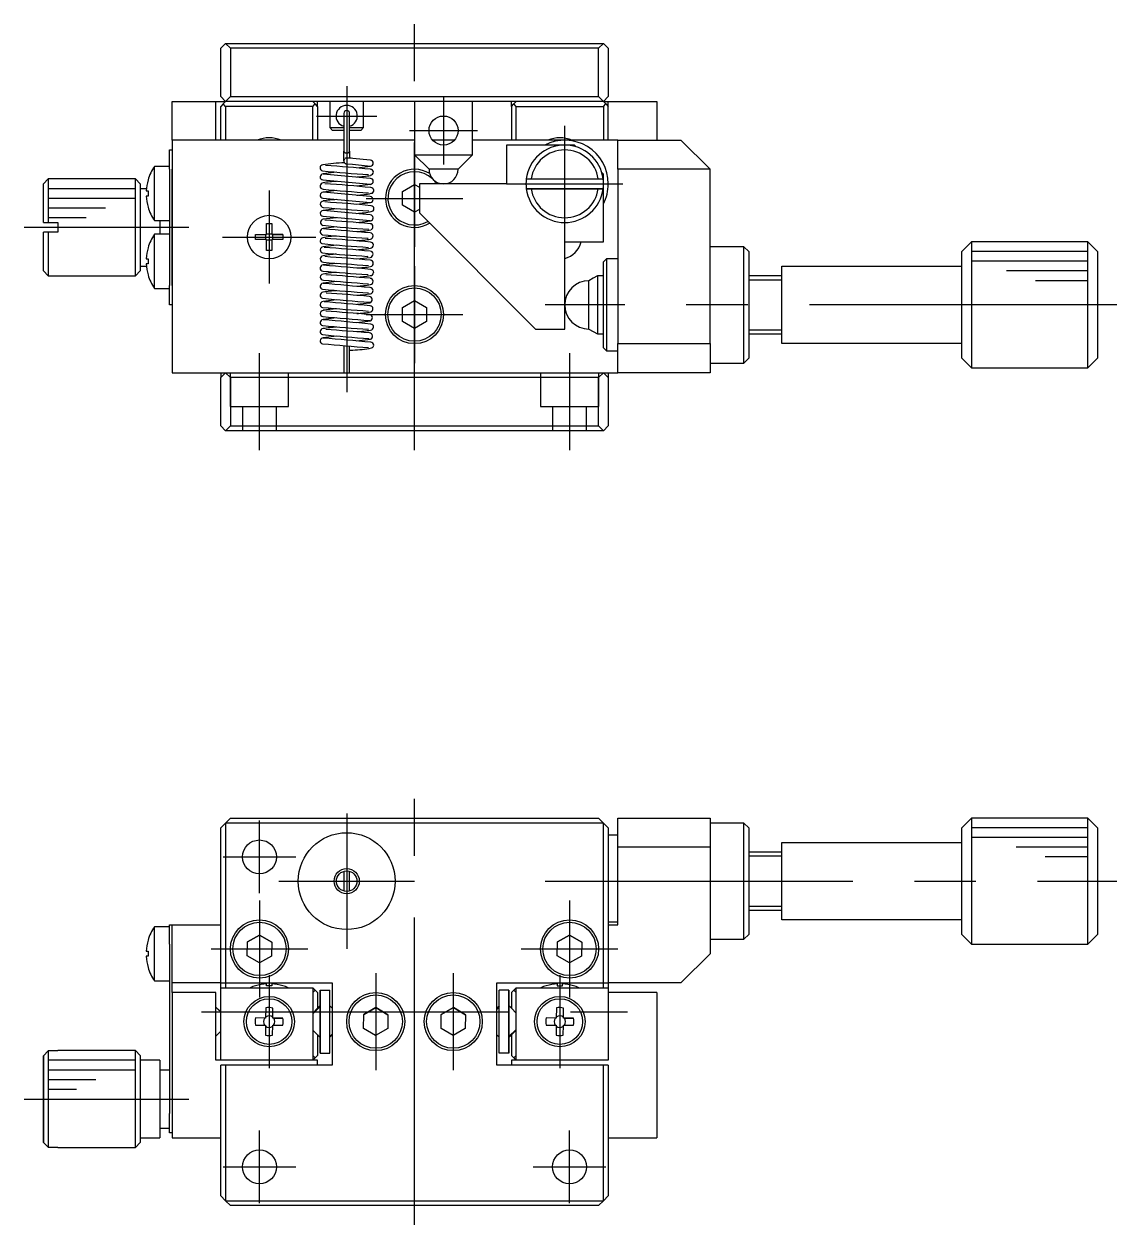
# Model space of a CAD drawing. Extents: x -105 to 276, y -94 to 114.
# Drawn here: x -40.3 to 72.5, y -94 to 30 of the extents above; entities that cross this region are included whole.
import ezdxf

# ---------------------------------------------------------------- set-up
doc = ezdxf.new("R2010")
doc.units = 0
doc.linetypes.add('CENTER', pattern=[50.8, 31.75, -6.35, 6.35, -6.35])
doc.linetypes.add('DASHED', pattern=[19.05, 12.7, -6.35])
doc.layers.get('0').update_dxf_attribs({"linetype": 'CONTINUOUS'})
doc.layers.add('CENTER', color=1, linetype='CENTER')

msp = doc.modelspace()

# ---------------------------------------------------------------- linework, layer by layer
at = {"color": 7, "linetype": 'CONTINUOUS'}
for p, q in [((-19.5, 28), (-20, 27.5)), ((-20, 22.5), (-20, 27.5)), ((-19.5, 28), (19.5, 28)), ((-19, 27.5), (-19.5, 28)), ((19, 27.5), (-19, 27.5)), ((-19, 27.5), (-19, 22.5)), ((19.5, 28), (19, 27.5)), ((19, 22.5), (19, 27.5)), ((20, 27.5), (19.5, 28)), ((20, 27.5), (20, 22.5)), ((-20, 22.5), (-19.5, 22)), ((-19.5, 22), (-19, 22.5)), ((-19, 22.5), (19, 22.5)), ((19, 22.5), (19.5, 22)), ((19.5, 22), (20, 22.5)), ((-25, 22), (-20.5, 22)), ((-25, 18), (-25, 22)), ((-20.5, 18), (-20.5, 22)), ((-20.5, 22), (-19.5, 22)), ((-19.75, 21.75), (-20, 21.5)), ((-20, 18), (-20, 21.5)), ((-19.5, 22), (-19.75, 21.75)), ((-19.5, 21.5), (-19.75, 21.75)), ((19.5, 22), (-19.5, 22)), ((-10.5, 21.5), (-19.5, 21.5)), ((-19.5, 21.5), (-19.5, 18)), ((-10.25, 21.75), (-10.5, 22)), ((-10.5, 21.5), (-10.25, 21.75)), ((-10.5, 18), (-10.5, 21.5)), ((-10, 21.5), (-10.25, 21.75)), ((-10, 21.5), (-10, 22)), ((-10, 21.5), (-10, 18)), ((-8.75, 22), (-8.75, 19.3)), ((-5.25, 19.3), (-5.25, 22)), ((0, 22), (0, 16.5)), ((6, 16.5), (6, 22)), ((10, 21.5), (10, 22)), ((10, 21.5), (10.25, 21.75)), ((10, 21.5), (10, 18)), ((10.25, 21.75), (10.5, 22)), ((10.5, 21.5), (10.25, 21.75)), ((10.5, 21.5), (19.5, 21.5)), ((10.5, 18), (10.5, 21.5)), ((19.5, 22), (20, 22)), ((19.5, 22), (19.75, 21.75)), ((19.5, 21.5), (19.75, 21.75)), ((19.5, 21.5), (19.5, 18)), ((19.75, 21.75), (20, 21.5)), ((20, 21.5), (20, 22)), ((20, 22), (25, 22)), ((20, 18), (20, 21.5)), ((20, 18), (20, 21.5)), ((25, 22), (25, 18)), ((-7.3, 20.77), (-7.3, 16.87)), ((-6.7, 16.87), (-6.7, 20.77)), ((-8.75, 19.3), (-8.45, 19)), ((-8.75, 19.3), (-7.3, 19.3)), ((-7.3, 19), (-8.45, 19)), ((-6.7, 19.3), (-5.25, 19.3)), ((-5.55, 19), (-6.7, 19)), ((-5.55, 19), (-5.25, 19.3)), ((-7.3, 18), (-25, 18)), ((-25, 18), (-25, 15)), ((0, 18), (-6.7, 18)), ((4.12, 18), (1.88, 18)), ((15.5, 18), (6, 18)), ((13.44, 17.5), (9.5, 17.5)), ((15.5, 17.5), (9.5, 17.5)), ((9.5, 17.5), (9.5, 13.5)), ((15.5, 17.5), (13.44, 17.5)), ((21, 18), (15.5, 18)), ((16.5, 17.5), (15.5, 17.5)), ((16.5, 17.5), (15.5, 17.5)), ((16.68, 17.32), (16.5, 17.5)), ((16.68, 17.32), (16.5, 17.5)), ((21, 15), (21, 18)), ((21, 18), (27.5, 18)), ((27.5, 18), (30.5, 15)), ((-25.3, 15), (-25.3, 17)), ((-25.3, 17), (-25, 17)), ((-7.3, 16.87), (-7.3, 16.85)), ((-7.3, 15.88), (-7.3, 16.87)), ((-7.3, 16.85), (-7.29, 16.84)), ((-7.29, 16.84), (-7.29, 16.82)), ((-7.29, 16.82), (-7.28, 16.81)), ((-7.28, 16.81), (-7.27, 16.8)), ((-7.27, 16.8), (-7.26, 16.79)), ((-7.26, 16.79), (-7.25, 16.77)), ((-7.25, 16.77), (-7.24, 16.76)), ((-7.24, 16.76), (-7.23, 16.75)), ((-7.23, 16.75), (-7.21, 16.74)), ((-7.21, 16.74), (-7.19, 16.73)), ((-7.19, 16.73), (-7.17, 16.72)), ((-7.12, 16.14), (-7.18, 16.1)), ((-7.17, 16.72), (-7.15, 16.71)), ((-7.15, 16.71), (-7.13, 16.71)), ((-7.13, 16.71), (-7.11, 16.7)), ((-7.03, 16.16), (-7.12, 16.14)), ((-7.11, 16.7), (-7.09, 16.7)), ((-7.09, 16.7), (-7.07, 16.69)), ((-7.07, 16.69), (-7.04, 16.69)), ((-7.04, 16.69), (-7.02, 16.69)), ((-7.02, 16.69), (-7, 16.69)), ((-7, 16.69), (-6.97, 16.69)), ((-6.97, 16.69), (-6.95, 16.69)), ((-6.95, 16.69), (-6.93, 16.69)), ((-6.93, 16.69), (-6.9, 16.7)), ((-6.9, 16.7), (-6.88, 16.7)), ((-6.88, 16.7), (-6.86, 16.71)), ((-6.86, 16.71), (-6.84, 16.71)), ((-6.84, 16.71), (-6.82, 16.72)), ((-6.82, 16.72), (-6.8, 16.73)), ((-6.8, 16.73), (-6.79, 16.74)), ((-6.79, 16.74), (-6.77, 16.75)), ((-6.77, 16.75), (-6.75, 16.76)), ((-6.75, 16.76), (-6.74, 16.77)), ((-6.74, 16.77), (-6.73, 16.79)), ((-6.73, 16.79), (-6.72, 16.8)), ((-6.72, 16.8), (-6.71, 16.81)), ((-6.71, 16.82), (-6.7, 16.84)), ((-6.71, 16.81), (-6.71, 16.82)), ((-6.7, 16.85), (-6.7, 16.87)), ((-6.7, 16.87), (-6.7, 16.15)), ((-6.7, 16.84), (-6.7, 16.85)), ((-4.56, 15.93), (-6.36, 16.12)), ((0, 16.5), (3, 16.5)), ((0, 16.5), (1.5, 15)), ((3, 16.5), (6, 16.5)), ((4.5, 15), (6, 16.5)), ((-26.84, 9.7), (-26.84, 15.3)), ((-25.3, 15.3), (-26.84, 15.3)), ((-25.3, 15), (-25.3, 3)), ((-25, 15), (-25, 3)), ((-25, 3), (-25, 15)), ((-7.3, 15.88), (-7.18, 16.1)), ((-7.3, 15.88), (-7.3, 15.86)), ((-7.3, 15.87), (-7.3, 15.88)), ((-7.3, 15.86), (-7.3, 15.84)), ((-7.3, 15.84), (-7.29, 15.81)), ((-7.29, 15.81), (-7.29, 15.79)), ((-7.29, 15.79), (-7.28, 15.76)), ((-7.28, 15.76), (-7.27, 15.74)), ((-7.27, 15.74), (-7.26, 15.72)), ((-7.26, 15.72), (-7.25, 15.7)), ((-7.25, 15.7), (-7.23, 15.68)), ((-7.23, 15.68), (-7.22, 15.66)), ((-7.22, 15.66), (-7.2, 15.64)), ((-7.2, 15.64), (-7.18, 15.63)), ((-7.18, 15.63), (-7.16, 15.61)), ((-7.16, 15.61), (-7.14, 15.6)), ((-7.14, 15.6), (-7.12, 15.59)), ((-7.12, 15.59), (-7.1, 15.58)), ((-7.1, 15.58), (-7.07, 15.58)), ((-7.07, 15.58), (-7.05, 15.57)), ((-7.05, 15.57), (-7.03, 15.57)), ((-7.03, 15.57), (-7, 15.57)), ((-7.01, 15.57), (-6.39, 15.52)), ((-6.39, 15.52), (-4.55, 15.34)), ((-5.96, 15.16), (-4.54, 15.32)), ((3, 15), (1.5, 15)), ((4.5, 15), (3, 15)), ((21, 15), (21, -3)), ((30.5, 15), (21, 15)), ((30.5, -3), (30.5, 15)), ((-37.8, 14), (-38.3, 13.5)), ((-37.8, 14), (-37.8, 9.5)), ((-28.8, 14), (-37.8, 14)), ((-28.8, 9), (-28.8, 14)), ((-28.3, 13.5), (-28.8, 14)), ((-27.5, 13.9), (-27.49, 13.9)), ((-9.45, 13.91), (-4.55, 13.46)), ((-8.04, 14.69), (-9.44, 14.52)), ((-4.56, 14.06), (-9.44, 14.51)), ((11.53, 14), (12.04, 14)), ((12.04, 14), (18.96, 14)), ((18.96, 14), (19.47, 14)), ((19.5, 14.5), (19.32, 14.68)), ((19.5, 14.5), (19.32, 14.68)), ((19.5, 13.5), (19.5, 14.5)), ((-38.3, 9.5), (-38.3, 13.5)), ((-28.8, 13), (-37.8, 13)), ((-28.3, 13.5), (-28.3, 9)), ((-27.67, 13), (-28.3, 13)), ((-27.69, 12.76), (-27.49, 12.76)), ((-27.49, 12.76), (-27.49, 12.24)), ((-8.04, 12.81), (-9.44, 12.64)), ((-4.56, 12.18), (-9.44, 12.63)), ((-5.96, 13.28), (-4.54, 13.45)), ((-1.25, 12.72), (0, 13.44)), ((-1.25, 11.28), (-1.25, 12.72)), ((0, 13.44), (0.5, 13.15)), ((3, 13.5), (0.5, 13.5)), ((9.5, 13.5), (0.5, 13.5)), ((0.5, 13.5), (0.5, 10.5)), ((9.5, 13.5), (3, 13.5)), ((11.53, 13), (19.47, 13)), ((12.04, 13), (11.53, 13)), ((18.96, 13), (12.04, 13)), ((19.47, 13), (18.96, 13)), ((19.5, 7.5), (19.5, 13.5)), ((-28.8, 12), (-37.8, 12)), ((-27.49, 12.24), (-27.69, 12.24)), ((-9.45, 12.03), (-4.55, 11.58)), ((-5.96, 11.4), (-4.54, 11.56)), ((0, 10.56), (-1.25, 11.28)), ((-31.9, 11), (-37.8, 11)), ((-33.9, 10), (-37.8, 10)), ((-27.49, 11.1), (-27.5, 11.1)), ((-9.45, 10.15), (-4.56, 9.7)), ((-8.04, 10.93), (-9.44, 10.76)), ((-4.56, 10.3), (-9.44, 10.75)), ((0.5, 10.85), (0, 10.56)), ((0.5, 10.5), (12.5, -1.5)), ((-38.3, 9.5), (-37.8, 9.5)), ((-37.8, 9.5), (-36.8, 9.5)), ((-36.8, 9.5), (-36.8, 8.5)), ((-28.8, 4), (-28.8, 9)), ((-28.3, 9), (-28.3, 4.5)), ((-26.84, 9.7), (-25.3, 9.7)), ((-26.3, 9.7), (-26.3, 8.3)), ((-15.26, 8.26), (-15.26, 9.4)), ((-15.26, 9.4), (-14.74, 9.4)), ((-14.74, 9.4), (-14.74, 8.26)), ((-8.04, 9.05), (-9.44, 8.88)), ((-5.96, 9.52), (-4.54, 9.68)), ((-38.3, 4.5), (-38.3, 8.5)), ((-37.8, 8.5), (-38.3, 8.5)), ((-37.8, 8.5), (-37.8, 4)), ((-36.8, 8.5), (-37.8, 8.5)), ((-26.84, 2.7), (-26.84, 8.3)), ((-25.3, 8.3), (-26.84, 8.3)), ((-16.4, 8.26), (-15.33, 8.26)), ((-16.4, 7.74), (-16.4, 8.26)), ((-16.4, 8.26), (-15.26, 8.26)), ((-15.26, 7.74), (-16.4, 7.74)), ((-15.33, 7.74), (-15.33, 8.26)), ((-15.33, 8.26), (-15.26, 8.26)), ((-15.26, 8.33), (-14.74, 8.33)), ((-15.26, 6.6), (-15.26, 7.74)), ((-14.74, 7.67), (-15.26, 7.67)), ((-14.74, 8.26), (-14.67, 8.26)), ((-14.74, 8.26), (-13.6, 8.26)), ((-13.6, 7.74), (-14.74, 7.74)), ((-14.74, 7.74), (-14.74, 6.6)), ((-14.67, 8.26), (-14.67, 7.74)), ((-13.6, 8.26), (-14.67, 8.26)), ((-13.6, 8.26), (-13.6, 7.74)), ((-4.86, 7.89), (-4.78, 7.9)), ((15.5, -1.5), (15.5, 7.5)), ((15.5, 7.5), (19.5, 7.5)), ((57.5, 7.5), (56.5, 6.5)), ((69.5, 7.5), (57.5, 7.5)), ((57.5, 7.5), (57.5, -5.5)), ((69.5, -5.5), (69.5, 7.5)), ((70.5, 6.5), (69.5, 7.5)), ((-27.5, 6.9), (-27.49, 6.9)), ((-14.74, 6.6), (-15.26, 6.6)), ((-8.04, 7.17), (-9.44, 7)), ((34, 7), (30.5, 7)), ((34, -5), (34, 7)), ((34.5, 6.5), (34, 7)), ((34.5, 6.5), (34.5, -4.5)), ((56.5, -4.5), (56.5, 6.5)), ((69.5, 6.5), (57.5, 6.5)), ((70.5, 6.5), (70.5, -4.5)), ((-28.3, 5), (-27.67, 5)), ((-27.69, 5.76), (-27.49, 5.76)), ((-27.49, 5.24), (-27.69, 5.24)), ((-27.49, 5.76), (-27.49, 5.24)), ((-8.04, 5.29), (-9.44, 5.12)), ((-4.87, 6.01), (-4.78, 6.02)), ((19.8, 5.75), (19.5, 5.45)), ((19.5, -3.45), (19.5, 5.45)), ((19.8, 5.75), (19.8, -3.75)), ((21, 5.75), (19.8, 5.75)), ((37.9, 5), (56.5, 5)), ((37.9, -3), (37.9, 5)), ((69.5, 5.5), (57.5, 5.5)), ((-38.3, 4.5), (-37.8, 4)), ((-37.8, 4), (-28.8, 4)), ((-28.8, 4), (-28.3, 4.5)), ((-27.49, 4.1), (-27.5, 4.1)), ((-4.88, 4.13), (-4.78, 4.14)), ((18.43, 3.75), (18, 3.5)), ((18.87, 4), (18.43, 3.75)), ((18.87, 4), (18.87, -2)), ((19.5, 4), (18.87, 4)), ((37.9, 4), (34.5, 4)), ((69.5, 4.5), (61.1, 4.5)), ((-26.84, 2.7), (-25.3, 2.7)), ((-25.3, 1), (-25.3, 3)), ((-25, 3), (-25, -6)), ((-8.04, 3.41), (-9.44, 3.24)), ((18, -1.5), (18, 3.5)), ((69.5, 3.5), (64.1, 3.5)), ((-8.04, 1.53), (-9.44, 1.36)), ((-1.25, 0.72), (0, 1.44)), ((0, 1.44), (1.25, 0.72)), ((-25, 1), (-25.3, 1)), ((-5.96, 1.06), (-4.63, 1.2)), ((-1.25, -0.72), (-1.25, 0.72)), ((1.25, 0.72), (1.25, -0.72)), ((-8.04, -0.35), (-9.44, -0.52)), ((-5.96, -0.82), (-4.55, -0.66)), ((0, -1.44), (-1.25, -0.72)), ((1.25, -0.72), (0, -1.44)), ((-8.04, -2.23), (-9.44, -2.39)), ((12.5, -1.5), (15.5, -1.5)), ((18, -1.5), (18.43, -1.75)), ((18.43, -1.75), (18.87, -2)), ((18.87, -2), (19.5, -2)), ((34.5, -2), (37.9, -2)), ((-7.3, -3.41), (-7.3, -3.4)), ((-7.3, -3.41), (-7.3, -6)), ((-6.7, -6), (-6.7, -3.41)), ((-6.7, -3.69), (-6.35, -3.67)), ((-5.96, -2.7), (-4.55, -2.54)), ((19.5, -3.45), (19.8, -3.75)), ((21, -6), (21, -3)), ((21, -3), (30.5, -3)), ((30.5, -3), (30.5, -6)), ((56.5, -3), (37.9, -3)), ((19.8, -3.75), (21, -3.75)), ((34, -5), (34.5, -4.5)), ((56.5, -4.5), (57.5, -5.5)), ((69.5, -5.5), (70.5, -4.5)), ((-25, -6), (-19.5, -6)), ((-20, -6.5), (-19.5, -6)), ((-20, -6), (-20, -6.5)), ((-19.5, -6), (19.5, -6)), ((-19, -6.5), (-19.5, -6)), ((19.5, -6), (19, -6.5)), ((19.5, -6), (20, -6.5)), ((19.5, -6), (21, -6)), ((20, -6), (20, -6.5)), ((30.5, -6), (21, -6)), ((30.5, -5), (34, -5)), ((57.5, -5.5), (69.5, -5.5)), ((-20, -11.5), (-20, -6.5)), ((19, -6.5), (-19, -6.5)), ((-19, -6.5), (-19, -11.5)), ((19, -11.5), (19, -6.5)), ((20, -6.5), (20, -11.5)), ((-19.5, -12), (-20, -11.5)), ((-19.5, -12), (-19, -11.5)), ((19.5, -12), (-19.5, -12)), ((-19, -11.5), (19, -11.5)), ((19, -11.5), (19.5, -12)), ((20, -11.5), (19.5, -12)), ((-19.5, -52.5), (-19, -52)), ((-19, -52), (19, -52)), ((19, -52), (19.5, -52.5)), ((21, -55), (21, -52)), ((21, -52), (30.5, -52)), ((30.5, -52), (30.5, -55)), ((57.5, -52), (56.5, -53)), ((57.5, -52), (57.5, -65)), ((69.5, -52), (57.5, -52)), ((69.5, -58.5), (69.5, -52)), ((70.5, -53), (69.5, -52)), ((-19.5, -52.5), (-20, -53)), ((-20, -69), (-20, -53)), ((-19.5, -52.5), (-19.5, -69)), ((19.5, -52.5), (-19.5, -52.5)), ((19.5, -69), (19.5, -52.5)), ((20, -53), (19.5, -52.5)), ((20, -53), (20, -69)), ((34, -52.5), (30.5, -52.5)), ((34, -58.5), (34, -52.5)), ((34.5, -53), (34, -52.5)), ((34.5, -53), (34.5, -55.5)), ((34.5, -53), (34.5, -58.5)), ((56.5, -64), (56.5, -53)), ((69.5, -53), (57.5, -53)), ((70.5, -53), (70.5, -64)), ((70.5, -53), (70.5, -58.5)), ((21, -53.75), (20, -53.75)), ((37.9, -54.5), (56.5, -54.5)), ((37.9, -62.5), (37.9, -54.5)), ((69.5, -54), (57.5, -54)), ((30.5, -55), (21, -55)), ((21, -63), (21, -55)), ((30.5, -55), (30.5, -66)), ((37.9, -55.5), (34.5, -55.5)), ((69.5, -55), (62.1, -55)), ((69.5, -56), (65.1, -56)), ((-7.3, -57.49), (-7.3, -59.51)), ((-6.7, -59.51), (-6.7, -57.49)), ((34, -64.5), (34, -58.5)), ((34.5, -58.5), (34.5, -64)), ((69.5, -65), (69.5, -58.5)), ((70.5, -58.5), (70.5, -64)), ((34.5, -61.5), (37.9, -61.5)), ((34.5, -61.5), (34.5, -61.55)), ((34.5, -61.55), (34.5, -64)), ((-26.84, -68.8), (-26.84, -63.2)), ((-25.3, -63.2), (-26.84, -63.2)), ((-25.3, -65), (-25.3, -63)), ((-25.3, -63), (-25, -63)), ((-25, -63), (-20, -63)), ((-25, -69), (-25, -63)), ((21, -62.75), (20, -62.75)), ((20, -63), (21, -63)), ((56.5, -62.5), (37.9, -62.5)), ((-15.99, -64.06), (-17.24, -64.77)), ((-17.24, -64.77), (-15.99, -64.06)), ((-14.74, -64.79), (-15.99, -64.06)), ((-15.99, -64.06), (-14.74, -64.79)), ((16.01, -64.06), (14.76, -64.77)), ((14.76, -64.77), (16.01, -64.06)), ((17.26, -64.79), (16.01, -64.06)), ((16.01, -64.06), (17.26, -64.79)), ((34, -64.5), (34.5, -64)), ((56.5, -64), (57.5, -65)), ((69.5, -65), (70.5, -64)), ((-27.5, -64.6), (-27.49, -64.6)), ((-25.3, -65), (-25.3, -82.5)), ((-17.26, -66.21), (-17.24, -64.77)), ((-14.74, -64.79), (-14.76, -66.23)), ((14.74, -66.21), (14.76, -64.77)), ((17.26, -64.79), (17.24, -66.23)), ((30.5, -64.5), (34, -64.5)), ((57.5, -65), (69.5, -65)), ((-27.69, -65.74), (-27.49, -65.74)), ((-27.49, -66.26), (-27.69, -66.26)), ((-27.49, -65.74), (-27.49, -66.26)), ((-16.01, -66.94), (-17.26, -66.21)), ((-14.76, -66.23), (-16.01, -66.94)), ((15.99, -66.94), (14.74, -66.21)), ((17.24, -66.23), (15.99, -66.94)), ((27.5, -69), (30.5, -66)), ((-27.49, -67.4), (-27.5, -67.4)), ((-26.84, -68.8), (-25.3, -68.8)), ((-20, -69), (-25, -69)), ((-25, -70), (-25, -69)), ((-20, -69), (-19.5, -69)), ((-20, -69.5), (-20, -69)), ((-19.5, -69), (-8.5, -69)), ((-19.5, -69), (-19.5, -69.5)), ((-16.4, -69.31), (-16.4, -69.3)), ((-15.26, -69.31), (-15.26, -69.11)), ((-14.74, -69.31), (-15.26, -69.31)), ((-14.74, -69.11), (-14.74, -69.31)), ((-13.6, -69.3), (-13.6, -69.31)), ((-8.5, -69), (-8.5, -77.5)), ((8.5, -69), (19.5, -69)), ((8.5, -77.5), (8.5, -69)), ((13.6, -69.3), (13.6, -69.31)), ((14.74, -69.11), (14.74, -69.31)), ((14.74, -69.31), (15.26, -69.31)), ((15.26, -69.31), (15.26, -69.11)), ((16.4, -69.31), (16.4, -69.3)), ((19.5, -69), (20, -69)), ((19.5, -69.5), (19.5, -69)), ((27.5, -69), (20, -69)), ((20, -69), (20, -69.5)), ((-20.5, -70), (-25, -70)), ((-25, -70), (-25, -85)), ((-20.5, -77), (-20.5, -70)), ((-20, -77), (-20, -69.5)), ((-20, -69.5), (-10.5, -69.5)), ((-10.25, -69.75), (-10.5, -69.5)), ((-10.5, -69.5), (-10.5, -77)), ((-10.5, -70), (-10.25, -69.75)), ((-10.25, -69.75), (-10, -70)), ((-10, -70), (-10, -71.63)), ((-9.75, -69.75), (-9.75, -76.25)), ((-9.75, -71.38), (-9.75, -69.75)), ((-9.75, -69.75), (-8.75, -69.75)), ((-8.75, -76.25), (-8.75, -69.75)), ((8.75, -76.25), (8.75, -69.75)), ((9.75, -69.75), (8.75, -69.75)), ((9.75, -69.75), (9.75, -76.25)), ((9.75, -71.38), (9.75, -69.75)), ((10.25, -69.75), (10, -70)), ((10, -70), (10, -71.63)), ((10.25, -69.75), (10.5, -69.5)), ((10.5, -70), (10.25, -69.75)), ((10.5, -69.5), (20, -69.5)), ((10.5, -77), (10.5, -69.5)), ((20, -69.5), (20, -77)), ((25, -70), (20, -70)), ((25, -70), (25, -85)), ((-20.25, -71.75), (-20.5, -71.5)), ((-20, -72), (-20.25, -71.75)), ((-15.36, -71.59), (-15.37, -72.63)), ((-14.63, -72.63), (-14.62, -71.6)), ((-10.5, -72.2), (-9.75, -71.45)), ((-10.5, -72.2), (-9.75, -71.45)), ((-10.5, -72.13), (-10, -71.63)), ((-9.75, -71.38), (-10, -71.63)), ((-10, -71.55), (-9.92, -71.55)), ((-10, -71.55), (-9.92, -71.55)), ((-9.75, -75.25), (-9.75, -70.75)), ((-9.75, -70.75), (-9.75, -71.38)), ((-9.75, -71.38), (-9.75, -70.75)), ((-9.75, -70.75), (-9.75, -71.38)), ((-8.5, -71.63), (-8.75, -71.38)), ((-8.58, -71.55), (-8.5, -71.55)), ((-8.58, -71.55), (-8.5, -71.55)), ((-3.99, -71.56), (-5.24, -72.27)), ((-5.24, -72.27), (-3.99, -71.56)), ((-2.74, -72.29), (-3.99, -71.56)), ((-3.99, -71.56), (-2.74, -72.29)), ((4.01, -71.56), (2.76, -72.27)), ((2.76, -72.27), (4.01, -71.56)), ((5.26, -72.29), (4.01, -71.56)), ((4.01, -71.56), (5.26, -72.29)), ((8.75, -71.38), (8.5, -71.63)), ((8.75, -71.45), (8.5, -71.7)), ((8.75, -71.45), (8.5, -71.7)), ((8.58, -71.55), (8.5, -71.55)), ((8.58, -71.55), (8.5, -71.55)), ((9.75, -75.25), (9.75, -70.75)), ((9.75, -70.75), (9.75, -71.38)), ((9.75, -70.75), (9.75, -71.38)), ((9.75, -71.38), (9.75, -70.75)), ((10, -71.63), (9.75, -71.38)), ((10, -71.55), (9.92, -71.55)), ((10, -71.55), (9.92, -71.55)), ((10.5, -72.13), (10, -71.63)), ((14.64, -71.59), (14.63, -72.63)), ((15.37, -72.63), (15.38, -71.6)), ((-15.46, -72.63), (-16.4, -72.62)), ((-15.37, -72.63), (-16.4, -72.62)), ((-15.37, -72.63), (-15.46, -72.63)), ((-14.53, -72.63), (-14.63, -72.63)), ((-13.59, -72.64), (-14.63, -72.63)), ((-14.53, -72.63), (-13.59, -72.64)), ((-5.26, -73.71), (-5.24, -72.27)), ((-2.74, -72.29), (-2.76, -73.73)), ((2.74, -73.71), (2.76, -72.27)), ((5.26, -72.29), (5.24, -73.73)), ((14.54, -72.63), (13.6, -72.62)), ((14.63, -72.63), (13.6, -72.62)), ((14.63, -72.63), (14.54, -72.63)), ((15.47, -72.63), (15.37, -72.63)), ((16.41, -72.64), (15.37, -72.63)), ((15.47, -72.63), (16.41, -72.64)), ((-20.5, -74.5), (-20.25, -74.25)), ((-20.25, -74.25), (-20, -74)), ((-16.41, -73.36), (-15.37, -73.37)), ((-15.37, -73.37), (-15.38, -74.4)), ((-14.64, -74.41), (-14.63, -73.37)), ((-14.63, -73.37), (-13.6, -73.38)), ((-10, -74.37), (-10.5, -73.87)), ((-10, -74.37), (-9.75, -74.62)), ((-10, -74.37), (-10, -76.5)), ((-8.5, -74.3), (-8.75, -74.55)), ((-8.75, -74.62), (-8.5, -74.37)), ((-4.01, -74.44), (-5.26, -73.71)), ((-2.76, -73.73), (-4.01, -74.44)), ((3.99, -74.44), (2.74, -73.71)), ((5.24, -73.73), (3.99, -74.44)), ((8.5, -74.37), (8.75, -74.62)), ((9.75, -74.55), (10.5, -73.8)), ((9.75, -74.62), (10, -74.37)), ((10, -74.37), (10.5, -73.87)), ((10, -74.37), (10, -76.5)), ((13.59, -73.36), (14.63, -73.37)), ((14.63, -73.37), (14.62, -74.4)), ((15.36, -74.41), (15.37, -73.37)), ((15.37, -73.37), (16.4, -73.38)), ((-9.92, -74.45), (-10, -74.45)), ((-9.75, -74.62), (-9.75, -75.25)), ((-9.75, -76.25), (-9.75, -74.62)), ((-9.75, -75.25), (-9.75, -74.62)), ((-9.75, -74.62), (-9.75, -75.25)), ((-8.5, -74.45), (-8.58, -74.45)), ((8.5, -74.45), (8.58, -74.45)), ((9.75, -74.62), (9.75, -75.25)), ((9.75, -76.25), (9.75, -74.62)), ((9.75, -74.62), (9.75, -75.25)), ((9.75, -75.25), (9.75, -74.62)), ((9.92, -74.45), (10, -74.45)), ((-37.8, -76.03), (-38.3, -76.53)), ((-38.3, -76.53), (-38.3, -85.47)), ((-38.3, -85.47), (-38.3, -76.53)), ((-37.8, -76.03), (-37.8, -85.97)), ((-36.8, -76.03), (-37.8, -76.03)), ((-28.8, -76), (-36.8, -76)), ((-36.8, -76), (-36.8, -76.03)), ((-36.8, -76), (-36.8, -76.03)), ((-28.8, -86), (-28.8, -76)), ((-28.3, -76.5), (-28.8, -76)), ((-28.3, -76.5), (-28.3, -85.5)), ((-10.25, -76.75), (-10.5, -76.5)), ((-10.5, -77), (-10.25, -76.75)), ((-10, -76.5), (-10.25, -76.75)), ((-9.75, -76.25), (-8.75, -76.25)), ((9.75, -76.25), (8.75, -76.25)), ((10, -76.5), (10.25, -76.75)), ((10.25, -76.75), (10.5, -76.5)), ((10.5, -77), (10.25, -76.75)), ((-28.8, -77), (-37.8, -77)), ((-28.8, -78), (-37.8, -78)), ((-26.3, -77), (-28.3, -77)), ((-26.3, -77), (-26.3, -81)), ((-25.3, -78), (-26.3, -78)), ((-20, -77), (-20.5, -77)), ((-10.5, -77), (-20, -77)), ((-20, -91), (-20, -77.5)), ((-19.5, -77.5), (-20, -77.5)), ((-19.5, -77.5), (-19.5, -91.5)), ((-8.5, -77.5), (-19.5, -77.5)), ((-10, -77), (-10.5, -77)), ((-10, -77.5), (-10, -77)), ((19.5, -77.5), (8.5, -77.5)), ((10.5, -77), (10, -77)), ((10, -77), (10, -77.5)), ((20, -77), (10.5, -77)), ((19.5, -91.5), (19.5, -77.5)), ((20, -77.5), (19.5, -77.5)), ((20, -77.5), (20, -91)), ((-32.9, -79), (-37.8, -79)), ((-34.9, -80), (-37.8, -80)), ((-26.3, -81), (-26.3, -85)), ((-25.3, -84.5), (-25.3, -82.5)), ((-26.3, -84), (-25.3, -84)), ((-38.3, -85.47), (-37.8, -85.97)), ((-28.8, -86), (-28.3, -85.5)), ((-28.3, -85), (-26.3, -85)), ((-25, -84.5), (-25.3, -84.5)), ((-25, -85), (-20, -85)), ((20, -85), (25, -85)), ((-37.8, -85.97), (-36.8, -85.97)), ((-36.8, -85.97), (-36.8, -86)), ((-36.8, -85.97), (-36.8, -86)), ((-36.8, -86), (-28.8, -86)), ((-20, -91), (-19.5, -91.5)), ((-19.5, -91.5), (19.5, -91.5)), ((-19, -92), (-19.5, -91.5)), ((19.5, -91.5), (19, -92)), ((19.5, -91.5), (20, -91)), ((19, -92), (-19, -92))]:
    msp.add_line(p, q, dxfattribs=at)
at = {"color": 3, "linetype": 'CONTINUOUS'}
for p, q in [((34.5, 3.6), (37.9, 3.6)), ((37.9, -1.6), (34.5, -1.6)), ((34.5, -55.9), (37.9, -55.9)), ((37.9, -61.1), (34.5, -61.1))]:
    msp.add_line(p, q, dxfattribs=at)
at = {"color": 3, "linetype": 'DASHED'}
for p, q in [((-19, -9.5), (-19, -6)), ((-13, -9.5), (-13, -6)), ((13, -6), (13, -9.5)), ((19, -6), (19, -9.5)), ((-19, -9.5), (-13, -9.5)), ((-17.75, -9.5), (-17.75, -12)), ((-14.25, -12), (-14.25, -9.5)), ((13, -9.5), (19, -9.5)), ((14.25, -9.5), (14.25, -12)), ((17.75, -12), (17.75, -9.5))]:
    msp.add_line(p, q, dxfattribs=at)
at = {"color": 7, "linetype": 'CONTINUOUS'}
for centre, radius in [((3, 19), 1.5), ((-15, 8), 2.25), ((0, 0), 3), ((0, 0), 2.75), ((-16, -56), 1.75), ((-7, -58.5), 5), ((-7, -58.5), 1.06), ((-16, -65.5), 3), ((-16, -65.5), 2.75), ((16, -65.5), 3), ((16, -65.5), 2.75), ((-15, -73), 2.6), ((-15, -73), 2.35), ((-4, -73), 3), ((-4, -73), 2.75), ((4, -73), 3), ((4, -73), 2.75), ((15, -73), 2.6), ((15, -73), 2.35), ((-16, -88), 1.75), ((16, -88), 1.75)]:
    msp.add_circle(centre, radius, dxfattribs=at)
at = {"color": 3, "linetype": 'CONTINUOUS'}
msp.add_circle((-7, -58.5), 1.3, dxfattribs=at)
at = {"color": 7, "linetype": 'CONTINUOUS'}
for centre, radius, start, end in [((-7, 20.5), 1.1, 285.9588, 254.3041), ((-7, 20.77), 0.3, 0, 180), ((-15, 15), 3.25, 67.3801, 112.6199), ((15.5, 13.5), 4, 7.1808, 172.8192), ((15.5, 13.5), 4.5, 0, 117.266), ((15, 15), 3.25, 67.3801, 112.6199), ((-8.17, -10.06), 26.25, 86.0471, 87.5108), ((15.5, 13.5), 3.5, 8.2132, 171.7868), ((-22.7, 12.5), 5, 145.9442, 163.7142), ((-9.41, 15.13), 0.343, 97.3484, 174.1578), ((-9.43, 15.16), 0.318, 178.6524, 258.9941), ((-6.17, -8.27), 23.97, 92.5446, 97.8724), ((-15.55, -92.26), 107.83, 84.14, 86.615), ((-4.57, 15.62), 0.316, 3.1759, 87.3111), ((-4.59, 15.66), 0.34, 278.5632, 356.487), ((-4.55, 14.68), 0.316, 3.1759, 87.3111), ((0, 12), 3, 58.5241, 180), ((3, 15), 1.5, 180, 270), ((3, 15), 1.5, 270, 0), ((-22.7, 12.5), 4.99, 163.7274, 177.0152), ((-9.39, 14.16), 0.362, 98.3794, 171.2653), ((-9.45, 14.21), 0.301, 178.5805, 269.1045), ((1.49, 119.23), 104.96, 263.9929, 266.5956), ((-7.31, 0.05), 13.72, 93.0259, 98.866), ((-6.37, 24.14), 9.94, 272.3642, 280.5856), ((-4.57, 13.74), 0.316, 3.1759, 87.3111), ((-4.59, 14.73), 0.355, 277.9378, 355.6191), ((-4.59, 13.78), 0.337, 278.7814, 356.65), ((0, 12), 2.75, 47.4895, 300.1002), ((0, 12), 2.75, 33.0557, 42.5105), ((15.5, 13.5), 4, 172.8192, 187.1808), ((15.5, 13.5), 4, 352.8192, 7.1808), ((-9.4, 13.25), 0.352, 94.8464, 172.5562), ((-9.41, 13.29), 0.341, 178.816, 269.5275), ((-9.41, 12.31), 0.334, 94.6713, 175.2013), ((4.11, 154.79), 142.49, 264.5545, 266.4362), ((-15.53, -91.53), 105.22, 83.9786, 86.5799), ((-6.2, 20.25), 7.92, 271.7495, 282.6083), ((-4.51, 12.79), 0.316, 12.8138, 87.3111), ((-4.47, 12.8), 0.279, 270.3459, 12.0552), ((0, 12), 3, 30, 31.4759), ((15.5, 13.5), 4, 187.1808, 352.8192), ((15.5, 13.5), 3.5, 188.2132, 351.7868), ((15.5, 13.5), 4.5, 332.734, 0), ((-22.7, 12.5), 4.99, 182.9848, 196.2726), ((-9.44, 12.33), 0.304, 179.4383, 268.4044), ((-9.38, 11.38), 0.343, 97.3484, 174.1578), ((-9.37, 11.42), 0.356, 180.8756, 262.6557), ((-7.37, -1.28), 13.17, 92.8965, 98.9732), ((-15.23, -89.79), 101.59, 83.9325, 86.6296), ((-4.58, 11.86), 0.316, 3.1759, 87.3111), ((-4.61, 11.91), 0.352, 281.1092, 355.752), ((-4.5, 10.91), 0.316, 3.1759, 87.3111), ((0, 12), 3, 180, 301.367), ((-22.7, 12.5), 5, 196.2858, 214.0558), ((-9.4, 10.42), 0.343, 97.3484, 174.1578), ((-9.43, 10.47), 0.315, 182.3872, 265.6492), ((-7.3, -3.89), 13.89, 93.058, 98.7853), ((5.38, 166.73), 156.36, 264.5733, 266.2926), ((-6.17, 18.16), 7.71, 271.6108, 282.8144), ((-4.58, 9.98), 0.316, 3.1759, 87.3111), ((-4.62, 10.03), 0.361, 282.4875, 355.308), ((-4.47, 10.92), 0.279, 270.2945, 0.947), ((-9.4, 8.54), 0.343, 97.3484, 174.1578), ((-9.37, 9.5), 0.343, 97.3484, 174.1578), ((-9.39, 9.53), 0.326, 179.4715, 258.0571), ((1.52, 109.78), 101.16, 263.7712, 266.4583), ((-62.5, -636.55), 647.58, 84.86699, 85.29579), ((-19.65, -153.08), 163.15, 84.7005, 86.3462), ((-6.24, 17.02), 8.45, 271.8901, 281.9491), ((-4.59, 9.08), 0.3, 359.9451, 88.4729), ((-4.65, 9.08), 0.359, 296.6835, 359.9409), ((-22.7, 5.5), 5, 145.9442, 163.7142), ((-9.39, 7.59), 0.354, 98.8356, 173.5409), ((-9.43, 7.62), 0.318, 178.6524, 247.5675), ((-9.39, 8.58), 0.349, 180.5132, 253.8973), ((6.86, 190.84), 183.33, 264.8834, 266.3351), ((-7.87, 0.67), 7.43, 91.3085, 102.2741), ((-18.15, -131.75), 139.9, 84.4176, 86.3418), ((-6.48, 19.11), 11.48, 272.6033, 279.7043), ((-4.58, 8.12), 0.316, 3.1759, 87.3111), ((-4.6, 8.12), 0.332, 278.86, 2.7214), ((-4.55, 7.17), 0.316, 3.1759, 87.3111), ((15, 8), 2.25, 282.8396, 347.1604), ((-22.7, 5.5), 4.99, 163.7274, 177.0152), ((-9.4, 6.66), 0.343, 97.3484, 174.1578), ((-9.38, 6.7), 0.355, 180.8288, 251.9946), ((2.58, 128.78), 122.06, 264.2958, 266.5594), ((5.65, 172.78), 167.1, 264.8013, 266.3928), ((-7.85, -1.33), 7.56, 91.4296, 102.1521), ((-24.79, -206.52), 214.02, 84.5786, 85.856), ((-6.44, 17.52), 10.83, 272.5525, 280.0713), ((-4.63, 6.26), 0.364, 278.5875, 358.7961), ((-4.58, 6.24), 0.316, 3.1759, 87.3111), ((-4.58, 7.19), 0.341, 275.1454, 359.0534), ((-22.7, 5.5), 4.99, 182.9848, 196.2726), ((-9.39, 5.71), 0.352, 98.7559, 173.6423), ((-9.36, 5.77), 0.371, 182.3402, 265.274), ((-9.4, 4.78), 0.343, 97.3484, 174.1578), ((754.37, 10664.16), 10686.09, 265.901421, 265.926431), ((-24.99, -200.13), 205.81, 84.2906, 85.6517), ((-16.93, -122.18), 128.39, 84.4699, 86.5669), ((-6.62, 18.74), 13, 272.8958, 279.0292), ((-6.41, 15.33), 10.53, 272.4632, 280.2428), ((-4.57, 5.29), 0.316, 3.1759, 87.3111), ((-4.57, 5.29), 0.32, 275.7244, 3.3983), ((-22.7, 5.5), 5, 196.2858, 214.0558), ((-9.41, 4.81), 0.331, 179.4387, 260.2964), ((-9.38, 3.83), 0.361, 99.8051, 173.1398), ((-9.41, 3.88), 0.328, 182.1125, 271.2741), ((4.6, 156.97), 153.13, 264.7296, 266.4521), ((-7.79, -3.87), 8.22, 91.7177, 101.5889), ((-21.33, -178.82), 183.33, 84.7578, 86.195), ((-6.6, 16.64), 12.78, 272.8509, 279.0937), ((-4.59, 3.42), 0.316, 3.1759, 87.3111), ((-4.57, 4.37), 0.351, 268.4331, 357.6071), ((-4.53, 4.34), 0.316, 3.1759, 87.3111), ((-9.4, 2.9), 0.343, 97.3484, 174.1578), ((-9.42, 2.93), 0.318, 178.6524, 258.9941), ((9.87, 215.5), 213.76, 264.8059, 266.0793), ((-106.66, -1121.07), 1128.48, 84.80976, 85.05682), ((3.8, 140.09), 137.17, 264.4775, 266.4303), ((-6.38, 13.16), 10.23, 272.3637, 280.4217), ((-4.59, 2.47), 0.316, 3.1759, 87.3111), ((-4.62, 2.48), 0.347, 284.3744, 0.758), ((-4.61, 3.42), 0.337, 284.1659, 2.5627), ((18, 1), 2.5, 90, 180), ((-9.4, 1.97), 0.343, 97.3484, 174.1578), ((-9.42, 1.99), 0.318, 178.6524, 258.9941), ((-9.4, 1.02), 0.343, 97.3484, 174.1578), ((34.18, 481.73), 482.03, 264.8035, 265.3832), ((-7.64, -7.29), 9.76, 92.3434, 100.6583), ((-30.75, -280.02), 282.15, 84.6799, 85.6475), ((-18.57, -152.93), 155.43, 84.8693, 86.5159), ((-6.45, 13.22), 11.23, 272.5044, 279.7987), ((-4.68, 1.56), 0.316, 3.1759, 87.3111), ((-4.72, 1.55), 0.357, 286.0297, 4.4251), ((-9.42, 1.05), 0.318, 178.6524, 258.9941), ((-9.39, 0.09), 0.343, 97.3484, 174.1578), ((-9.41, 0.12), 0.318, 178.6524, 258.9941), ((9.89, 213.02), 213.16, 264.7852, 266.0617), ((-7.42, -11.56), 12.17, 92.9028, 99.5313), ((-17.62, -141.69), 142.28, 84.7687, 86.5877), ((-6.32, 9.67), 9.56, 272.1451, 280.9968), ((-4.6, 0.59), 0.316, 3.1759, 87.3111), ((-4.65, 0.61), 0.362, 295.3347, 359.9376), ((18, 1), 2.5, 180, 270), ((-9.4, -0.86), 0.343, 97.3484, 174.1578), ((-9.42, -0.83), 0.318, 178.6524, 258.9941), ((8.02, 186.92), 188.87, 264.6842, 266.1242), ((8.74, 180.34), 181.45, 264.2401, 265.7752), ((-36.73, -328), 328.6, 84.3759, 85.2326), ((-4.66, -0.33), 0.316, 3.1759, 87.3111), ((-4.72, -0.33), 0.37, 296.9378, 3.9494), ((-4.53, -1.3), 0.306, 1.3114, 88.0851), ((-9.4, -1.78), 0.343, 97.3484, 174.1578), ((-9.42, -1.76), 0.318, 178.6524, 258.9941), ((-9.39, -2.73), 0.343, 97.3484, 174.1578), ((5.56, 143.61), 146.45, 264.105, 265.9942), ((-7.35, -14.32), 13.04, 93.0188, 99.2279), ((-39.72, -368.43), 367.26, 84.4986, 85.2662), ((-18.44, -154.69), 153.42, 84.8462, 86.5325), ((-6.46, 9.38), 11.15, 272.5746, 279.8885), ((-4.7, -2.27), 0.388, 12.919, 83.3009), ((-4.64, -2.24), 0.321, 287.1044, 8.7977), ((-4.56, -1.27), 0.336, 273.6609, 357.4631), ((-9.42, -2.71), 0.318, 178.6524, 258.9941), ((6.92, 170.57), 174.36, 264.6046, 266.1638), ((-7, -3.41), 0.3, 142.1695, 180), ((-7, -3.41), 0.3, 0, 30.8315), ((-6.66, 7.37), 11.04, 271.6144, 281.5756), ((-4.53, -3.18), 0.316, 3.1759, 87.3111), ((-4.49, -3.17), 0.278, 278.8973, 2.3248), ((-22.7, -66), 5, 145.9442, 163.7142), ((-22.7, -66), 4.99, 163.7274, 177.0152), ((-22.7, -66), 4.99, 182.9848, 196.2726), ((-22.7, -66), 5, 196.2858, 214.0558), ((-15, -74.1), 5, 106.2858, 113.0739), ((-15, -74.1), 4.99, 92.9848, 106.2726), ((-15, -74.1), 4.99, 73.7274, 87.0152), ((-15, -74.1), 5, 66.9261, 73.7142), ((15, -74.1), 5, 106.2858, 113.0739), ((15, -74.1), 4.99, 92.9848, 106.2726), ((15, -74.1), 4.99, 73.7274, 87.0152), ((15, -74.1), 5, 66.9261, 73.7142), ((-15, -73), 1.45, 74.6973, 104.2649), ((15, -73), 1.45, 74.6973, 104.2649), ((-15, -73), 1.45, 164.6973, 194.2649), ((-15, -73), 0.596, 141.1417, 217.8205), ((-15, -73), 0.596, 51.1417, 127.8205), ((-15, -73), 0.596, 321.1417, 37.8205), ((-15, -73), 1.45, 344.6973, 14.2649), ((15, -73), 1.45, 164.6973, 194.2649), ((15, -73), 0.596, 141.1417, 217.8205), ((15, -73), 0.596, 51.1417, 127.8205), ((15, -73), 0.596, 321.1417, 37.8205), ((15, -73), 1.45, 344.6973, 14.2649), ((-15, -73), 1.45, 254.6973, 284.2649), ((-15, -73), 0.596, 231.1417, 307.8205), ((15, -73), 1.45, 254.6973, 284.2649), ((15, -73), 0.596, 231.1417, 307.8205)]:
    msp.add_arc(centre, radius, start, end, dxfattribs=at)
at = {"layer": 'CENTER', "color": 1, "linetype": 'CENTER'}
for p, q in [((0, -14), (0, 30)), ((-7, 23.6), (-7, -8)), ((3, 22.5), (3, 15.5)), ((-10.1, 20.5), (-3.9, 20.5)), ((-0.5, 19), (6.5, 19)), ((15.5, 7.5), (15.5, 19.5)), ((0, 17), (0, 7)), ((-15, 12.8), (-15, 3.2)), ((9.5, 13.5), (21.5, 13.5)), ((-5, 12), (5, 12)), ((-23.3, 9), (-40.3, 9)), ((-19.8, 8), (-10.2, 8)), ((0, 5), (0, -5)), ((-5, 0), (5, 0)), ((72.5, 1), (13.5, 1)), ((-16, -14), (-16, -4)), ((16, -4), (16, -14)), ((0, -94), (0, -50)), ((-7, -51.5), (-7, -65.5)), ((-16, -59.75), (-16, -52.25)), ((-19.75, -56), (-12.25, -56)), ((-14, -58.5), (0, -58.5)), ((13.5, -58.5), (72.5, -58.5)), ((-16, -60.5), (-16, -70.5)), ((16, -60.5), (16, -70.5)), ((-21, -65.5), (-11, -65.5)), ((11, -65.5), (21, -65.5)), ((-4, -68), (-4, -78)), ((4, -68), (4, -78)), ((-15, -68.2), (-15, -77.8)), ((15, -68.2), (15, -77.8)), ((-22, -72), (22, -72)), ((-40.3, -81), (-23.3, -81)), ((-16, -91.75), (-16, -84.25)), ((16, -91.75), (16, -84.25)), ((-19.75, -88), (-12.25, -88)), ((12.25, -88), (19.75, -88))]:
    msp.add_line(p, q, dxfattribs=at)

doc.saveas('drawing.dxf')
